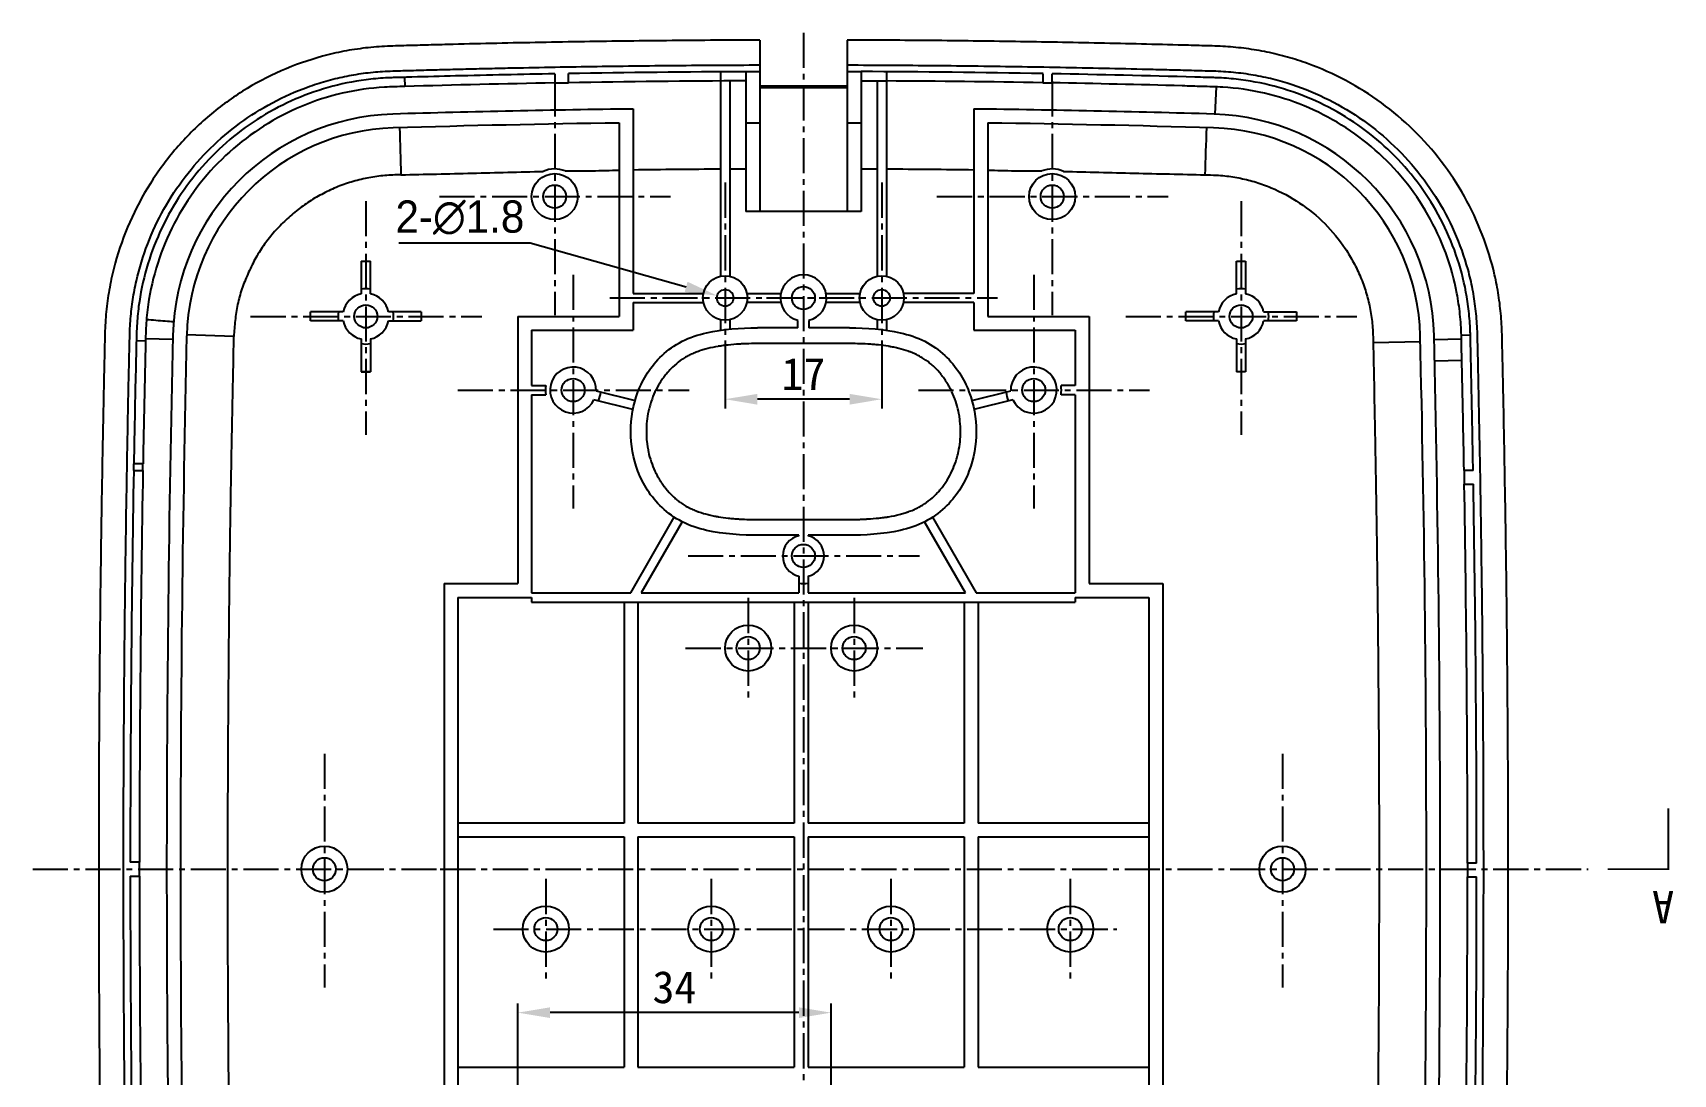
# Model space of a CAD drawing. Header units: millimetres. Extents: x 1791 to 2848, y -3889 to -2778.
# Drawn here: x 1912.8 to 2090.9, y -3008.9 to -2895.8 of the extents above; entities that cross this region are included whole.
import ezdxf

# ---------------------------------------------------------------- set-up
doc = ezdxf.new("R2010")
doc.units = ezdxf.units.MM
doc.linetypes.add('CENTER2', pattern=[28.575, 19.05, -3.175, 3.175, -3.175])
doc.styles.get("Standard").update_dxf_attribs({"font": 'txt.shx'})
doc.styles.add('宋体', font='')
doc.styles.get('宋体').set_extended_font_data('SimSun')
doc.dimstyles.new('1x', dxfattribs={"dimtxt": 3.5, "dimasz": 3.5, "dimexe": 1, "dimexo": 0, "dimgap": 1, "dimtad": 1, "dimtoh": 1, "dimdec": 1, "dimrnd": 0.05, "dimdsep": 46, "dimtxsty": '宋体', "dimcen": 0, "dimclrd": 5, "dimclre": 5, "dimadec": 1, "dimazin": 2, "dimtfac": 1, "dimtdec": 1, "dimtofl": 0, "dimtmove": 0, "dimatfit": 3, "dimfxl": 0, "dimtzin": 0, "dimarcsym": 0})

# ---------------------------------------------------------------- blocks, each defined once
blk = doc.blocks.new('*D58')
at = {"color": 5, "lineweight": -2, "transparency": 16777216}
for p, q in [((2004.97, -2932.21), (2004.97, -2936.61)), ((1987.97, -2933.04), (1987.97, -2936.61)), ((2001.47, -2935.61), (1991.47, -2935.61))]:
    blk.add_line(p, q, dxfattribs=at)
at = {"color": 5, "transparency": 16777216}
for points in [[(1991.47, -2935.03), (1991.47, -2936.2), (1987.97, -2935.61)], [(2001.47, -2935.03), (2001.47, -2936.2), (2004.97, -2935.61)]]:
    blk.add_solid(points, dxfattribs=at)
at = {"layer": 'Defpoints', "color": 0, "transparency": 16777216}
for p in [(2004.97, -2932.21), (1987.97, -2933.04), (1987.97, -2935.61)]:
    blk.add_point(p, dxfattribs=at)
at = {"color": 0, "transparency": 16777216, "insert": (1996.47, -2932.86), "char_height": 3.5, "attachment_point": 5, "style": '宋体'}
blk.add_mtext('17', dxfattribs=at)
blk = doc.blocks.new('*D48')
at = {"color": 5, "lineweight": -2, "transparency": 16777216}
for p, q in [((1965.47, -3019.1), (1965.47, -3001.19)), ((1999.47, -3015.62), (1999.47, -3001.19)), ((1995.97, -3002.19), (1968.97, -3002.19))]:
    blk.add_line(p, q, dxfattribs=at)
at = {"color": 5, "transparency": 16777216}
for points in [[(1968.97, -3001.61), (1968.97, -3002.77), (1965.47, -3002.19)], [(1995.97, -3001.61), (1995.97, -3002.77), (1999.47, -3002.19)]]:
    blk.add_solid(points, dxfattribs=at)
at = {"layer": 'Defpoints', "color": 0, "transparency": 16777216}
for p in [(1965.47, -3002.19), (1999.47, -3015.62), (1965.47, -3019.1)]:
    blk.add_point(p, dxfattribs=at)
at = {"color": 0, "transparency": 16777216, "insert": (1982.47, -2999.44), "char_height": 3.5, "attachment_point": 5, "style": '宋体'}
blk.add_mtext('34', dxfattribs=at)
blk = doc.blocks.new('*D60')
at = {"color": 5, "lineweight": -2, "transparency": 16777216}
for p, q in [((1952.55, -2918.65), (1966.81, -2918.65)), ((1966.81, -2918.65), (1983.74, -2923.42))]:
    blk.add_line(p, q, dxfattribs=at)
at = {"color": 5, "transparency": 16777216}
blk.add_solid([(1983.89, -2922.86), (1983.58, -2923.98), (1987.1, -2924.37)], dxfattribs=at)
at = {"layer": 'Defpoints', "color": 0, "transparency": 16777216}
for p in [(1987.1, -2924.37), (1988.84, -2924.86)]:
    blk.add_point(p, dxfattribs=at)
at = {"color": 0, "transparency": 16777216, "insert": (1959.18, -2915.9), "char_height": 3.5, "attachment_point": 5, "style": '宋体'}
blk.add_mtext('{\\fMS PGothic|b0|i0|c134|p34;2-\\fMS PGothic|b0|i0|c128|p34;∅1.8}', dxfattribs=at)

msp = doc.modelspace()

# ---------------------------------------------------------------- linework, layer by layer
at = {"color": 7, "linetype": 'Continuous'}
for p, q in [((1991.72, -2896.63), (1991.72, -2915.24)), ((2001.22, -2896.63), (2001.22, -2915.24)), ((1969.47, -2900.29), (1969.47, -2901.26)), ((1970.97, -2901.26), (1970.97, -2900.27)), ((1987.47, -2900.07), (1987.47, -2922.26)), ((1991.72, -2900.06), (1990.22, -2900.06)), ((1990.22, -2900.06), (1990.22, -2915.24)), ((2002.72, -2900.06), (2001.22, -2900.06)), ((2002.72, -2900.06), (2002.72, -2915.24)), ((2005.47, -2900.07), (2005.47, -2922.26)), ((2022.47, -2900.28), (2022.47, -2901.26)), ((2023.47, -2901.26), (2023.47, -2900.29)), ((1953.17, -2900.68), (1953.2, -2901.67)), ((1969.47, -2901.26), (1970.97, -2901.26)), ((1988.47, -2901.06), (1988.47, -2922.26)), ((2002.72, -2901.05), (2005.47, -2901.07)), ((2004.47, -2901.06), (2004.47, -2922.26)), ((2022.47, -2901.26), (2023.47, -2901.26)), ((2041.17, -2904.67), (2041.29, -2901.71)), ((1976.47, -2905.63), (1976.47, -2926.62)), ((1977.97, -2904.11), (1977.97, -2924.12)), ((1990.22, -2905.62), (1991.72, -2905.62)), ((2001.22, -2905.62), (2002.72, -2905.62)), ((2014.97, -2904.11), (2014.97, -2924.12)), ((2016.47, -2905.63), (2016.47, -2926.62)), ((1990.22, -2910.63), (1988.47, -2910.64)), ((2004.47, -2910.64), (2002.72, -2910.63)), ((2002.72, -2915.24), (1990.22, -2915.24)), ((1948.47, -2920.62), (1949.47, -2920.62)), ((1948.47, -2920.62), (1948.47, -2924.17)), ((1949.47, -2924.17), (1949.47, -2920.62)), ((2043.47, -2920.62), (2044.47, -2920.62)), ((2043.47, -2924.17), (2043.47, -2920.62)), ((2044.47, -2920.62), (2044.47, -2924.17)), ((1977.97, -2924.12), (1985.61, -2924.12)), ((1977.97, -2925.12), (1985.61, -2925.12)), ((1977.97, -2925.12), (1977.97, -2928.12)), ((1990.33, -2924.12), (1994.02, -2924.12)), ((1994.02, -2925.12), (1990.33, -2925.12)), ((1998.92, -2924.12), (2002.61, -2924.12)), ((2002.61, -2925.12), (1998.92, -2925.12)), ((2014.97, -2924.12), (2007.33, -2924.12)), ((2014.97, -2925.12), (2007.33, -2925.12)), ((2014.97, -2925.12), (2014.97, -2928.12)), ((1946.52, -2926.12), (1942.97, -2926.12)), ((1942.97, -2927.12), (1942.97, -2926.12)), ((1946.52, -2927.12), (1942.97, -2927.12)), ((1954.97, -2926.12), (1951.42, -2926.12)), ((1951.42, -2927.12), (1954.97, -2927.12)), ((1954.97, -2926.12), (1954.97, -2927.12)), ((1965.47, -2926.62), (1976.47, -2926.62)), ((1965.47, -2926.62), (1965.47, -2955.62)), ((1987.47, -2926.98), (1987.47, -2928.12)), ((1988.47, -2926.98), (1988.47, -2928)), ((1995.87, -2927.87), (1995.87, -2927.05)), ((1997.07, -2927.05), (1997.07, -2927.87)), ((2004.47, -2926.98), (2004.47, -2928)), ((2005.47, -2926.98), (2005.47, -2928.12)), ((2016.47, -2926.62), (2027.47, -2926.62)), ((2027.47, -2926.62), (2027.47, -2955.62)), ((2041.52, -2926.12), (2037.97, -2926.12)), ((2037.97, -2927.12), (2037.97, -2926.12)), ((2041.52, -2927.12), (2037.97, -2927.12)), ((2046.42, -2926.12), (2049.97, -2926.12)), ((2049.97, -2927.12), (2046.42, -2927.12)), ((2049.97, -2926.12), (2049.97, -2927.12)), ((1934.64, -2928.8), (1929.52, -2928.64)), ((1966.97, -2928.12), (1977.97, -2928.12)), ((1966.97, -2928.12), (1966.97, -2934.12)), ((1995.87, -2927.87), (1991.47, -2927.87)), ((2001.47, -2927.87), (1997.07, -2927.87)), ((2014.97, -2928.12), (2025.97, -2928.12)), ((2025.97, -2928.12), (2025.97, -2934.12)), ((2067.88, -2928.65), (2068.87, -2928.63)), ((1925.05, -2929.31), (1924.06, -2929.28)), ((1928.01, -2929.14), (1925.06, -2929.07)), ((1948.47, -2929.07), (1948.47, -2932.62)), ((1949.47, -2929.07), (1949.47, -2932.62)), ((2001.22, -2929.57), (1991.72, -2929.57)), ((2043.47, -2929.07), (2043.47, -2932.62)), ((2044.47, -2929.07), (2044.47, -2932.62)), ((2063.44, -2929.37), (2058.31, -2929.49)), ((2064.93, -2929.14), (2067.89, -2929.07)), ((2064.98, -2931.45), (2067.94, -2931.38)), ((1949.47, -2932.62), (1948.47, -2932.62)), ((1948.47, -2932.62), (1949.47, -2932.62)), ((1966.97, -2934.12), (1968.51, -2934.12)), ((2025.97, -2934.12), (2024.43, -2934.12)), ((2044.47, -2932.62), (2043.47, -2932.62)), ((1966.97, -2935.12), (1968.51, -2935.12)), ((1966.97, -2935.12), (1966.97, -2956.62)), ((1977.96, -2936.72), (1973.73, -2935.68)), ((1973.97, -2934.71), (1978.19, -2935.74)), ((2014.75, -2935.74), (2018.97, -2934.71)), ((2019.21, -2935.68), (2014.98, -2936.72)), ((2025.97, -2935.12), (2024.43, -2935.12)), ((2025.97, -2935.12), (2025.97, -2956.62)), ((1924.77, -2942.62), (1923.79, -2942.62)), ((1923.79, -2943.34), (1923.79, -2942.62)), ((1924.77, -2943.34), (1924.77, -2942.62)), ((1923.78, -2943.34), (1924.77, -2943.34)), ((2068.17, -2943.34), (2068.17, -2944.84)), ((2069.16, -2943.34), (2068.17, -2943.34)), ((2068.17, -2944.84), (2069.19, -2944.84)), ((1977.72, -2956.62), (1982.45, -2948.42)), ((2010.49, -2948.42), (2015.22, -2956.62)), ((1983.32, -2948.92), (1978.87, -2956.62)), ((1991.72, -2948.67), (2001.22, -2948.67)), ((2014.07, -2956.62), (2009.62, -2948.92)), ((1995.97, -2950.37), (1991.72, -2950.37)), ((1995.97, -2950.42), (1995.97, -2950.37)), ((2001.22, -2950.37), (1996.97, -2950.37)), ((1996.97, -2950.37), (1996.97, -2950.42)), ((1957.47, -2955.62), (1965.47, -2955.62)), ((1957.47, -2955.62), (1957.47, -3052.62)), ((1995.97, -2954.81), (1995.97, -2956.62)), ((1996.97, -2954.81), (1996.97, -2956.62)), ((2027.47, -2955.62), (2035.47, -2955.62)), ((2035.47, -2955.62), (2035.47, -3052.62)), ((1958.97, -2957.12), (1966.97, -2957.12)), ((1958.97, -2957.12), (1958.97, -3051.12)), ((1966.97, -2956.62), (1977.72, -2956.62)), ((1966.97, -2957.12), (1966.97, -2957.62)), ((1978.87, -2956.62), (1995.97, -2956.62)), ((1996.97, -2956.62), (2014.07, -2956.62)), ((2015.22, -2956.62), (2025.97, -2956.62)), ((2025.97, -2957.12), (2025.97, -2957.62)), ((2025.97, -2957.12), (2033.97, -2957.12)), ((2033.97, -2957.12), (2033.97, -3051.12)), ((1966.97, -2957.62), (2025.97, -2957.62)), ((1977.01, -2957.62), (1977.01, -2981.62)), ((1978.51, -2957.62), (1978.51, -2981.62)), ((1995.47, -2957.62), (1995.47, -2981.62)), ((1996.97, -2957.62), (1996.97, -2981.62)), ((2013.93, -2957.62), (2013.93, -2981.62)), ((2015.43, -2957.62), (2015.43, -2981.62)), ((1977.01, -2981.62), (1958.97, -2981.62)), ((1995.47, -2981.62), (1978.51, -2981.62)), ((2013.93, -2981.62), (1996.97, -2981.62)), ((2033.97, -2981.62), (2015.43, -2981.62)), ((1958.97, -2983.12), (1977.01, -2983.12)), ((1977.01, -2983.12), (1977.01, -3008.12)), ((1978.51, -2983.12), (1995.47, -2983.12)), ((1978.51, -2983.12), (1978.51, -3008.12)), ((1995.47, -2983.12), (1995.47, -3008.12)), ((1996.97, -2983.12), (1996.97, -3008.12)), ((1996.97, -2983.12), (2013.93, -2983.12)), ((2013.93, -2983.12), (2013.93, -3008.12)), ((2015.43, -2983.12), (2015.43, -3008.12)), ((2015.43, -2983.12), (2033.97, -2983.12)), ((1924.4, -2985.87), (1923.4, -2985.87)), ((1924.4, -2987.37), (1924.4, -2985.87)), ((1923.4, -2987.37), (1924.4, -2987.37)), ((2068.55, -2985.95), (2068.55, -2987.45)), ((2069.54, -2985.95), (2068.55, -2985.95)), ((2068.55, -2987.45), (2069.54, -2987.45)), ((1958.97, -3008.12), (1977.01, -3008.12)), ((1978.51, -3008.12), (1995.47, -3008.12)), ((1996.97, -3008.12), (2013.93, -3008.12)), ((2015.43, -3008.12), (2033.97, -3008.12))]:
    msp.add_line(p, q, dxfattribs=at)
at = {"color": 1, "linetype": 'CENTER2', "ltscale": 0.2}
for p, q in [((1996.47, -2895.84), (1996.47, -3079.57)), ((1969.47, -2901.1), (1969.47, -2926.47)), ((2023.47, -2901.1), (2023.47, -2926.47)), ((1987.97, -2912.1), (1987.97, -2933.04)), ((2004.97, -2912.1), (2004.97, -2932.21)), ((1948.97, -2914.1), (1948.97, -2939.47)), ((1956.96, -2913.62), (1982.05, -2913.62)), ((2010.96, -2913.62), (2036.05, -2913.62)), ((2043.97, -2914.1), (2043.97, -2939.47)), ((1971.47, -2922.1), (1971.47, -2947.47)), ((2021.47, -2922.1), (2021.47, -2947.47)), ((1975.46, -2924.62), (2000.55, -2924.62)), ((1992.46, -2924.62), (2017.55, -2924.62)), ((1936.46, -2926.62), (1961.55, -2926.62)), ((2031.46, -2926.62), (2056.55, -2926.62)), ((1958.96, -2934.62), (1984.05, -2934.62)), ((2008.96, -2934.62), (2034.05, -2934.62)), ((1983.96, -2952.62), (2009.05, -2952.62)), ((1990.47, -2957.18), (1990.47, -2968.01)), ((2001.97, -2957.18), (2001.97, -2968.01)), ((1983.68, -2962.62), (2009.42, -2962.62)), ((1944.47, -2974.1), (1944.47, -2999.47)), ((2048.47, -2974.1), (2048.47, -2999.47)), ((1912.82, -2986.62), (1957.05, -2986.62)), ((1957.05, -2986.62), (2081.64, -2986.62)), ((1968.51, -2987.68), (1968.51, -2998.51)), ((1986.47, -2987.68), (1986.47, -2998.51)), ((2005.97, -2987.68), (2005.97, -2998.51)), ((2025.43, -2987.68), (2025.43, -2998.51)), ((1962.82, -2993.12), (2030.48, -2993.12))]:
    msp.add_line(p, q, dxfattribs=at)
at = {"color": 0, "const_width": 0.2}
msp.add_lwpolyline([(2083.75, -2986.62), (2090.34, -2986.62), (2090.34, -2980.03)], dxfattribs=at)
at = {"color": 7, "linetype": 'Continuous'}
for centre, radius in [((1969.47, -2913.62), 2.5), ((2023.47, -2913.62), 2.5), ((1969.47, -2913.62), 1.25), ((2023.47, -2913.62), 1.25), ((1987.97, -2924.62), 2.41), ((1996.47, -2924.62), 1.25), ((2004.97, -2924.62), 2.41), ((1948.97, -2926.62), 1.25), ((1987.97, -2924.62), 0.9), ((2004.97, -2924.62), 0.9), ((2043.97, -2926.62), 1.25), ((1971.47, -2934.62), 1.25), ((2021.47, -2934.62), 1.25), ((1996.47, -2952.62), 1.25), ((1990.47, -2962.62), 2.5), ((2001.97, -2962.62), 2.5), ((1990.47, -2962.62), 1.25), ((2001.97, -2962.62), 1.25), ((1944.47, -2986.62), 2.5), ((2048.47, -2986.62), 2.5), ((1944.47, -2986.62), 1.25), ((2048.47, -2986.62), 1.25), ((1968.51, -2993.12), 2.5), ((1986.47, -2993.12), 2.5), ((2005.97, -2993.12), 2.5), ((2025.43, -2993.12), 2.5), ((1968.51, -2993.12), 1.25), ((1986.47, -2993.12), 1.25), ((2005.97, -2993.12), 1.25), ((2025.43, -2993.12), 1.25)]:
    msp.add_circle(centre, radius, dxfattribs=at)
for centre, radius, start, end in [((1996.43, -4394.38), 1494.33, 90.23821, 90.97634), ((1996.43, -4394.55), 1494.51, 89.00151, 89.75872), ((1996.63, -4405.83), 1504.79, 91.03416, 91.65404), ((1996.63, -4405.83), 1504.79, 90.24405, 90.97706), ((1996.47, -4400.1), 1498.47, 89.8184, 90.1816), ((1996.49, -4457.9), 1556.86, 89.0439, 89.66958), ((1952.64, -2929.27), 24.62, 91.7111, 178.6686), ((1996.47, -4396.62), 1492.62, 90.71016, 91.71108), ((1996.47, -4396.62), 1491.12, 90.76851, 91.71108), ((1996.47, -4396.62), 1492.62, 88.28892, 89.28984), ((1996.47, -4396.62), 1491.12, 88.28892, 89.23149), ((2040.3, -2929.27), 24.62, 1.3314, 88.2889), ((1952.64, -2929.27), 23.12, 91.7111, 178.6686), ((2925.94, -2882.01), 973.6, 181.42021, 181.72169), ((3022.58, -2938.64), 982.91, 178.10527, 178.40389), ((2040.3, -2929.27), 23.12, 1.3314, 88.2889), ((1996.48, -4387.72), 1477.1, 90.34928, 90.7178), ((1996.47, -4387.9), 1477.28, 89.28232, 89.65079), ((1948.97, -2926.62), 3, 80.4059, 99.5941), ((1996.47, -2924.62), 2.5, 283.8865, 256.1135), ((2043.97, -2926.62), 3, 80.4059, 99.5941), ((1948.97, -2926.62), 2.5, 101.537, 168.463), ((1948.97, -2926.62), 2.5, 11.537, 78.463), ((2043.97, -2926.62), 2.5, 101.537, 168.463), ((2043.97, -2926.62), 2.5, 11.537, 78.463), ((1948.97, -2926.62), 3, 170.4059, 189.5941), ((1948.97, -2926.62), 2.5, 191.537, 258.463), ((1948.97, -2926.62), 2.5, 281.537, 348.463), ((1948.97, -2926.62), 3, 350.4059, 9.5941), ((2043.97, -2926.62), 3, 170.4059, 189.5941), ((2043.97, -2926.62), 2.5, 191.537, 258.463), ((2043.97, -2926.62), 2.5, 281.537, 348.463), ((2043.97, -2926.62), 3, 350.4059, 9.5941), ((4419.97, -2986.62), 2492.62, 178.66858, 181.33142), ((4419.97, -2986.62), 2491.12, 178.66858, 181.33142), ((-427.03, -2986.62), 2491.12, 358.66858, 1.33142), ((-427.03, -2986.62), 2492.62, 358.66858, 1.33142), ((4420.6, -2986.62), 2496.2, 178.68437, 178.98997), ((1948.97, -2926.62), 3, 260.4059, 279.5941), ((2043.97, -2926.62), 3, 260.4059, 279.5941), ((1971.47, -2934.62), 2.5, 357.8256, 334.7517), ((2021.47, -2934.62), 2.5, 205.2483, 182.1744), ((1971.47, -2934.62), 3, 170.4059, 189.5941), ((2021.47, -2934.62), 3, 350.4059, 9.5941), ((1971.47, -2934.62), 3, 336.6945, 355.8827), ((2021.47, -2934.62), 3, 184.1173, 203.3055), ((4419.99, -2986.62), 2496.59, 179.00659, 179.98274), ((4420.6, -2986.62), 2496.2, 179.0065, 179.98279), ((-429.1, -2986.6), 2497.65, 0.01489, 0.95808), ((-427.01, -2986.62), 2496.55, 0.01537, 0.95898), ((1996.47, -2952.62), 2.25, 102.8396, 257.1604), ((1996.47, -2952.62), 2.25, 282.8396, 77.1604), ((1996.47, -2952.62), 3, 260.4059, 279.5941), ((4419.97, -2986.62), 2496.57, 180.01726, 180.97546), ((4420.6, -2986.62), 2496.2, 180.01722, 180.97556), ((-429.1, -2986.6), 2497.65, 359.02457, 359.98048), ((-427.03, -2986.62), 2496.57, 359.02454, 359.98086)]:
    msp.add_arc(centre, radius, start, end, dxfattribs=at)
msp.add_ellipse((1996.47, -4620.58), major_axis=(0, 1718.77), ratio=0.933688, start_param=-0.00296, end_param=0.00296, dxfattribs=at)
for points, knots in [([(1991.72, -2896.63), (1988.55, -2896.64), (1983.79, -2896.67), (1977.45, -2896.74), (1972.7, -2896.8), (1967.94, -2896.89), (1963.19, -2896.98), (1959.23, -2897.08), (1956.06, -2897.16), (1954.08, -2897.22), (1952.49, -2897.26), (1951.31, -2897.29), (1950.12, -2897.37), (1948.54, -2897.52), (1946.58, -2897.82), (1943.49, -2898.54), (1939.74, -2899.86), (1935.53, -2902.09), (1931.69, -2904.92), (1928.32, -2908.29), (1925.48, -2912.13), (1923.24, -2916.33), (1921.91, -2920.08), (1921.19, -2923.17), (1920.83, -2925.52), (1920.67, -2927.5), (1920.63, -2929.08), (1920.6, -2930.67), (1920.55, -2932.65), (1920.49, -2935.82), (1920.41, -2939.78), (1920.32, -2944.54), (1920.25, -2949.29), (1920.18, -2954.05), (1920.12, -2958.8), (1920.06, -2965.14), (1920, -2973.07), (1919.97, -2982.58), (1919.97, -2992.09), (1920.01, -3001.6), (1920.08, -3011.11), (1920.18, -3019.04), (1920.27, -3025.38), (1920.35, -3030.13), (1920.42, -3034.09), (1920.48, -3037.26), (1920.53, -3039.64), (1920.58, -3041.62), (1920.61, -3043.21), (1920.64, -3044.39), (1920.67, -3045.58), (1920.75, -3046.77), (1920.88, -3047.95), (1921.11, -3049.52), (1921.5, -3051.46), (1922.36, -3054.52), (1923.85, -3058.2), (1926.27, -3062.31), (1929.28, -3066.01), (1932.8, -3069.22), (1936.76, -3071.88), (1941.07, -3073.93), (1944.87, -3075.08), (1947.99, -3075.65), (1949.96, -3075.87), (1951.35, -3075.94), (1952.14, -3075.96), (1953.33, -3076), (1955.11, -3076.05), (1957.49, -3076.11), (1959.87, -3076.17), (1962.24, -3076.23), (1967, -3076.33), (1974.13, -3076.46), (1983.64, -3076.57), (1993.15, -3076.62), (1999.49, -3076.62), (2002.66, -3076.61)], [0, 0, 0, 0, 0.031257, 0.046885, 0.062514, 0.078142, 0.09377, 0.109399, 0.117213, 0.125027, 0.128934, 0.132842, 0.136748, 0.140655, 0.148468, 0.15628, 0.171894, 0.187508, 0.203122, 0.218736, 0.23435, 0.249964, 0.265579, 0.273391, 0.281203, 0.289016, 0.292923, 0.29683, 0.304644, 0.312458, 0.328087, 0.343715, 0.359344, 0.374972, 0.3906, 0.406229, 0.437486, 0.468743, 0.499999, 0.531256, 0.562513, 0.59377, 0.609398, 0.625027, 0.640655, 0.648469, 0.656284, 0.664098, 0.668005, 0.671912, 0.675819, 0.679726, 0.683633, 0.68754, 0.695352, 0.703165, 0.718779, 0.734393, 0.750007, 0.765621, 0.781235, 0.796849, 0.812463, 0.820275, 0.828088, 0.831995, 0.833948, 0.835902, 0.843716, 0.85153, 0.859344, 0.867159, 0.874973, 0.90623, 0.937486, 0.968743, 1, 1, 1, 1]), ([(2002.66, -3076.61), (2005.7, -3076.59), (2010.27, -3076.56), (2016.35, -3076.49), (2020.91, -3076.42), (2025.47, -3076.34), (2030.03, -3076.25), (2033.83, -3076.15), (2036.87, -3076.07), (2038.77, -3076.02), (2040.29, -3075.98), (2041.43, -3075.95), (2042.57, -3075.89), (2044.09, -3075.76), (2045.97, -3075.49), (2048.94, -3074.84), (2052.56, -3073.64), (2056.65, -3071.6), (2060.41, -3068.99), (2063.77, -3065.88), (2066.64, -3062.33), (2068.99, -3058.4), (2070.45, -3054.88), (2071.32, -3051.96), (2071.81, -3049.73), (2072.14, -3047.48), (2072.28, -3045.58), (2072.31, -3044.06), (2072.34, -3042.92), (2072.36, -3041.78), (2072.4, -3040.26), (2072.44, -3038.36), (2072.48, -3036.08), (2072.53, -3033.8), (2072.58, -3030.76), (2072.65, -3026.95), (2072.74, -3020.87), (2072.83, -3013.27), (2072.91, -3004.15), (2072.96, -2995.02), (2072.98, -2985.9), (2072.96, -2976.77), (2072.9, -2967.65), (2072.82, -2958.53), (2072.72, -2950.92), (2072.62, -2944.84), (2072.54, -2940.28), (2072.47, -2936.48), (2072.41, -2933.44), (2072.36, -2931.54), (2072.33, -2930.02), (2072.3, -2928.88), (2072.28, -2927.74), (2072.17, -2926.22), (2071.95, -2924.33), (2071.37, -2921.34), (2070.25, -2917.7), (2068.31, -2913.56), (2065.79, -2909.74), (2062.76, -2906.32), (2059.27, -2903.36), (2055.39, -2900.93), (2051.91, -2899.38), (2049.01, -2898.45), (2046.79, -2897.91), (2044.54, -2897.53), (2042.27, -2897.31), (2039.99, -2897.25), (2036.95, -2897.16), (2033.15, -2897.07), (2028.59, -2896.96), (2024.03, -2896.87), (2017.95, -2896.77), (2010.34, -2896.67), (2004.26, -2896.64), (2001.22, -2896.63)], [0, 0, 0, 0, 0.031256, 0.046885, 0.062513, 0.078141, 0.093769, 0.109398, 0.117212, 0.125026, 0.128933, 0.13284, 0.136747, 0.140654, 0.148466, 0.156278, 0.171894, 0.187509, 0.203124, 0.218739, 0.234354, 0.249969, 0.265584, 0.273396, 0.281208, 0.289021, 0.296833, 0.30074, 0.304647, 0.308554, 0.312462, 0.320276, 0.32809, 0.335904, 0.343718, 0.359346, 0.374974, 0.406231, 0.437487, 0.468744, 0.5, 0.531257, 0.562513, 0.59377, 0.625026, 0.640654, 0.656282, 0.671911, 0.679725, 0.687539, 0.691446, 0.695353, 0.69926, 0.703167, 0.710979, 0.718792, 0.734407, 0.750022, 0.765637, 0.781252, 0.796867, 0.812482, 0.828097, 0.835909, 0.843722, 0.851534, 0.859347, 0.86716, 0.874974, 0.890603, 0.906231, 0.921859, 0.937487, 0.968744, 1, 1, 1, 1]), ([(1990.47, -3073.91), (1987.43, -3073.89), (1981.36, -3073.85), (1973.77, -3073.75), (1967.69, -3073.64), (1963.14, -3073.55), (1959.34, -3073.46), (1956.3, -3073.38), (1954.41, -3073.33), (1952.89, -3073.28), (1951.78, -3073.25), (1950.7, -3073.21), (1949.31, -3073.09), (1947.58, -3072.85), (1944.86, -3072.27), (1941.54, -3071.19), (1937.79, -3069.34), (1934.33, -3066.97), (1931.24, -3064.13), (1928.59, -3060.89), (1926.43, -3057.3), (1925.08, -3054.08), (1924.27, -3051.41), (1923.81, -3049.38), (1923.5, -3047.31), (1923.36, -3045.55), (1923.33, -3044.11), (1923.31, -3042.99), (1923.28, -3041.85), (1923.25, -3040.33), (1923.21, -3038.43), (1923.16, -3036.15), (1923.12, -3033.87), (1923.06, -3030.83), (1923, -3027.03), (1922.9, -3020.95), (1922.81, -3013.35), (1922.73, -3004.23), (1922.68, -2995.11), (1922.67, -2985.99), (1922.68, -2976.88), (1922.74, -2967.76), (1922.82, -2958.64), (1922.92, -2951.04), (1923.02, -2944.96), (1923.1, -2940.4), (1923.17, -2936.6), (1923.23, -2933.56), (1923.28, -2931.66), (1923.31, -2930.14), (1923.34, -2929.02), (1923.36, -2927.93), (1923.45, -2926.52), (1923.66, -2924.79), (1924.18, -2922.06), (1925.2, -2918.72), (1926.97, -2914.93), (1929.27, -2911.42), (1932.05, -2908.28), (1935.24, -2905.57), (1938.79, -2903.34), (1941.98, -2901.92), (1944.63, -2901.06), (1946.65, -2900.56), (1948.71, -2900.21), (1950.83, -2900), (1953.02, -2899.95), (1955.27, -2899.88), (1957.55, -2899.82), (1959.83, -2899.77), (1962.11, -2899.71), (1966.66, -2899.61), (1973.5, -2899.49), (1982.61, -2899.37), (1988.68, -2899.34), (1991.72, -2899.33)], [0, 0, 0, 0, 0.032129, 0.064252, 0.080314, 0.096378, 0.112445, 0.120479, 0.128513, 0.132532, 0.136485, 0.140255, 0.143959, 0.151315, 0.15866, 0.173369, 0.188094, 0.202818, 0.217543, 0.232268, 0.246992, 0.261713, 0.269066, 0.276411, 0.283769, 0.291172, 0.295024, 0.299037, 0.303058, 0.307078, 0.315117, 0.323156, 0.331194, 0.339232, 0.35531, 0.371389, 0.403543, 0.435695, 0.467847, 0.499997, 0.532148, 0.564299, 0.596452, 0.628606, 0.644684, 0.660762, 0.676839, 0.684878, 0.692918, 0.696938, 0.700947, 0.704777, 0.708484, 0.715857, 0.723205, 0.737902, 0.752626, 0.767351, 0.782075, 0.7968, 0.811524, 0.826249, 0.833609, 0.840956, 0.848304, 0.855693, 0.863444, 0.871479, 0.879513, 0.887548, 0.895582, 0.903616, 0.935747, 0.967875, 1, 1, 1, 1]), ([(1969.47, -2900.29), (1965.88, -2900.36), (1960.72, -2900.47), (1955.15, -2900.62), (1953, -2900.68), (1952.2, -2900.7), (1951.09, -2900.73), (1948.81, -2900.9), (1945.35, -2901.54), (1941.34, -2902.92), (1937.58, -2904.87), (1934.15, -2907.35), (1931.12, -2910.32), (1928.56, -2913.69), (1926.53, -2917.41), (1925.07, -2921.39), (1924.35, -2924.83), (1924.14, -2927.12), (1924.09, -2928.18), (1924.07, -2928.73), (1924.06, -2929.31), (1924.05, -2929.81), (1923.97, -2933.16), (1923.88, -2937.39), (1923.81, -2941.53), (1923.79, -2942.62)], [0, 0, 0, 0, 0.134391, 0.193316, 0.208048, 0.215413, 0.222779, 0.252242, 0.311168, 0.370093, 0.429019, 0.487944, 0.54687, 0.605796, 0.664721, 0.723647, 0.782572, 0.812035, 0.819401, 0.826767, 0.834132, 0.841498, 0.845181, 0.959349, 1, 1, 1, 1]), ([(2001.22, -2899.33), (2004.38, -2899.34), (2009.13, -2899.37), (2015.45, -2899.44), (2020.2, -2899.51), (2024.94, -2899.59), (2029.68, -2899.69), (2033.63, -2899.78), (2036.4, -2899.85), (2037.98, -2899.89), (2039.17, -2899.93), (2040.34, -2899.96), (2041.49, -2899.99), (2042.6, -2900.06), (2044.05, -2900.2), (2045.84, -2900.47), (2048.66, -2901.12), (2052.09, -2902.33), (2055.95, -2904.37), (2059.46, -2906.96), (2062.55, -2910.04), (2065.15, -2913.54), (2067.21, -2917.39), (2068.43, -2920.82), (2069.09, -2923.64), (2069.42, -2925.79), (2069.57, -2927.61), (2069.61, -2929.12), (2069.64, -2930.68), (2069.69, -2932.66), (2069.75, -2935.82), (2069.83, -2939.78), (2069.92, -2944.53), (2069.99, -2949.27), (2070.06, -2954.02), (2070.12, -2958.77), (2070.18, -2965.1), (2070.24, -2973.01), (2070.27, -2982.5), (2070.27, -2992), (2070.23, -3001.49), (2070.16, -3010.98), (2070.07, -3018.9), (2069.97, -3025.23), (2069.9, -3029.97), (2069.82, -3033.93), (2069.76, -3037.09), (2069.71, -3039.47), (2069.67, -3041.44), (2069.63, -3043.03), (2069.61, -3044.19), (2069.58, -3045.33), (2069.48, -3046.79), (2069.26, -3048.6), (2068.84, -3050.73), (2068.07, -3053.52), (2066.72, -3056.9), (2064.51, -3060.66), (2061.78, -3064.06), (2058.57, -3067.02), (2054.95, -3069.46), (2051.02, -3071.35), (2047.55, -3072.42), (2044.7, -3072.96), (2042.89, -3073.17), (2041.42, -3073.25), (2039.87, -3073.29), (2037.91, -3073.35), (2035.54, -3073.41), (2033.16, -3073.47), (2030.79, -3073.53), (2026.05, -3073.63), (2018.94, -3073.76), (2009.45, -3073.87), (1999.96, -3073.92), (1993.64, -3073.92), (1990.47, -3073.91)], [0, 0, 0, 0, 0.032093, 0.048141, 0.064189, 0.080237, 0.096285, 0.112333, 0.120356, 0.124368, 0.128379, 0.132397, 0.136283, 0.140022, 0.14371, 0.151053, 0.158391, 0.173089, 0.187796, 0.202503, 0.21721, 0.231918, 0.246625, 0.261318, 0.268655, 0.276003, 0.283394, 0.287235, 0.291243, 0.299275, 0.307306, 0.323365, 0.339425, 0.355485, 0.371545, 0.387604, 0.403663, 0.43578, 0.467895, 0.50001, 0.532125, 0.564242, 0.59636, 0.61242, 0.628481, 0.64454, 0.65257, 0.6606, 0.668631, 0.672647, 0.676653, 0.680479, 0.684181, 0.691543, 0.698882, 0.706223, 0.720924, 0.735632, 0.750339, 0.765046, 0.779753, 0.794461, 0.809148, 0.816485, 0.823849, 0.827593, 0.831494, 0.839523, 0.847548, 0.855573, 0.863598, 0.871621, 0.903711, 0.935799, 0.967896, 1, 1, 1, 1]), ([(2069.16, -2943.34), (2069.14, -2942.01), (2069.06, -2937.63), (2068.97, -2933.16), (2068.89, -2929.81), (2068.88, -2929.31), (2068.87, -2928.73), (2068.85, -2928.18), (2068.8, -2927.12), (2068.59, -2924.83), (2067.88, -2921.39), (2066.41, -2917.41), (2064.38, -2913.69), (2061.82, -2910.32), (2058.79, -2907.35), (2055.36, -2904.87), (2051.6, -2902.92), (2047.59, -2901.54), (2044.13, -2900.9), (2041.85, -2900.73), (2040.74, -2900.7), (2039.95, -2900.68), (2034.2, -2900.52), (2028.64, -2900.39), (2023.47, -2900.29)], [0, 0, 0, 0, 0.049177, 0.162309, 0.165959, 0.173258, 0.180557, 0.187855, 0.195154, 0.22435, 0.28274, 0.341131, 0.399522, 0.457913, 0.516303, 0.574694, 0.633085, 0.691476, 0.749866, 0.779062, 0.786361, 0.793659, 0.808257, 1, 1, 1, 1]), ([(1953.2, -2901.67), (1952.47, -2901.69), (1950.26, -2901.72), (1944.81, -2902.49), (1937.6, -2905.53), (1930.58, -2911.84), (1926.82, -2918.72), (1925.49, -2924.02), (1925.11, -2927.04), (1925.07, -2928.59), (1925.05, -2929.31)], [0, 0, 0, 0, 0.052385, 0.157684, 0.368283, 0.578882, 0.78948, 0.89478, 0.947429, 1, 1, 1, 1]), ([(2067.88, -2928.65), (2067.86, -2927.92), (2067.76, -2926.36), (2067.32, -2923.38), (2065.9, -2918.21), (2062.06, -2911.51), (2056.33, -2906.45), (2050.84, -2903.65), (2046.55, -2902.27), (2042.71, -2901.73), (2039.75, -2901.67), (2033.62, -2901.48), (2028.18, -2901.36), (2023.47, -2901.27)], [0, 0, 0, 0, 0.037639, 0.075403, 0.15093, 0.301985, 0.45304, 0.528567, 0.604094, 0.679622, 0.717386, 0.755149, 1, 1, 1, 1]), ([(1952.78, -2911.26), (1954.07, -2911.22), (1956.65, -2911.17), (1960.51, -2911.08), (1964.37, -2910.98), (1966.94, -2910.91), (1968.23, -2910.89)], [0, 0, 0, 0, 0.249999, 0.5, 0.750001, 1, 1, 1, 1]), ([(1970.61, -2910.84), (1970.24, -2910.69), (1969.42, -2910.54), (1968.6, -2910.72), (1968.23, -2910.89)], [0, 0, 0, 0, 0.500001, 1, 1, 1, 1]), ([(1970.61, -2910.84), (1971.1, -2910.83), (1972.08, -2910.83), (1973.54, -2910.82), (1975.01, -2910.79), (1975.98, -2910.76), (1976.47, -2910.75)], [0, 0, 0, 0, 0.249997, 0.5, 0.750003, 1, 1, 1, 1]), ([(2016.47, -2910.75), (2016.96, -2910.76), (2017.94, -2910.79), (2019.4, -2910.82), (2020.87, -2910.83), (2021.84, -2910.83), (2022.33, -2910.84)], [0, 0, 0, 0, 0.249997, 0.5, 0.750003, 1, 1, 1, 1]), ([(2024.71, -2910.89), (2024.34, -2910.72), (2023.53, -2910.54), (2022.71, -2910.69), (2022.33, -2910.84)], [0, 0, 0, 0, 0.499998, 1, 1, 1, 1]), ([(2024.71, -2910.89), (2025.99, -2910.91), (2028.55, -2910.98), (2032.38, -2911.08), (2036.22, -2911.16), (2038.78, -2911.22), (2040.05, -2911.26)], [0, 0, 0, 0, 0.249999, 0.5, 0.750001, 1, 1, 1, 1]), ([(1952.78, -2911.26), (1952.49, -2911.26), (1951.91, -2911.28), (1951.04, -2911.33), (1950.17, -2911.42), (1949.31, -2911.56), (1948.45, -2911.75), (1947.32, -2912.04), (1945.94, -2912.51), (1944.36, -2913.25), (1942.84, -2914.12), (1941.42, -2915.15), (1940.11, -2916.3), (1938.9, -2917.57), (1938.01, -2918.73), (1937.37, -2919.69), (1936.78, -2920.7), (1936.27, -2921.75), (1935.82, -2922.83), (1935.51, -2923.64), (1935.25, -2924.48), (1934.98, -2925.61), (1934.77, -2927.05), (1934.67, -2928.22), (1934.64, -2928.8)], [0, 0, 0, 0, 0.031249, 0.062498, 0.093748, 0.124997, 0.156249, 0.1875, 0.249986, 0.312484, 0.374973, 0.437475, 0.499978, 0.562468, 0.624978, 0.656235, 0.687484, 0.749984, 0.781238, 0.8125, 0.843749, 0.875009, 0.937502, 1, 1, 1, 1]), ([(2040.05, -2911.26), (2040.46, -2911.27), (2041.19, -2911.28), (2042.48, -2911.38), (2043.93, -2911.6), (2045.61, -2912.03), (2047.8, -2912.83), (2050.39, -2914.22), (2053.13, -2916.46), (2055, -2918.74), (2056.21, -2920.76), (2056.96, -2922.34), (2057.55, -2923.98), (2057.99, -2925.67), (2058.19, -2927.11), (2058.29, -2928.39), (2058.31, -2929.09), (2058.31, -2929.49)], [0, 0, 0, 0, 0.042889, 0.075417, 0.135668, 0.195626, 0.25616, 0.378499, 0.500937, 0.623167, 0.684364, 0.745595, 0.806403, 0.865997, 0.927042, 0.958312, 1, 1, 1, 1]), ([(1928.1, -2927.22), (1927.8, -2927.2), (1926.82, -2927.12), (1925.84, -2927.04), (1925.15, -2926.99)], [0, 0, 0, 0, 0.303092, 1, 1, 1, 1]), ([(1934.61, -3042.98), (1934.58, -3041.79), (1934.54, -3039.41), (1934.45, -3034.66), (1934.35, -3028.71), (1934.23, -3021.57), (1934.11, -3012.06), (1934.01, -3000.16), (1933.98, -2985.89), (1934.02, -2973.99), (1934.09, -2964.48), (1934.16, -2957.34), (1934.25, -2950.21), (1934.35, -2944.26), (1934.44, -2939.5), (1934.5, -2936.53), (1934.54, -2934.15), (1934.59, -2932.37), (1934.61, -2930.88), (1934.63, -2929.69), (1934.64, -2929.09), (1934.64, -2928.8)], [0, 0, 0, 0, 0.03125, 0.0625, 0.125, 0.1875, 0.25, 0.375, 0.5, 0.625, 0.6875, 0.75, 0.8125, 0.875, 0.90625, 0.9375, 0.953125, 0.96875, 0.984375, 0.992187, 1, 1, 1, 1]), ([(1977.72, -2939.12), (1977.72, -2937.68), (1978.22, -2934.77), (1980.28, -2931.36), (1983.22, -2929.2), (1986.76, -2928.04), (1989.62, -2927.88), (1991.47, -2927.87)], [0, 0, 0, 0, 0.252723, 0.505446, 0.631808, 0.758169, 1, 1, 1, 1]), ([(2001.47, -2927.87), (2003.32, -2927.88), (2006.18, -2928.04), (2009.72, -2929.2), (2012.66, -2931.36), (2014.73, -2934.77), (2015.22, -2937.68), (2015.22, -2939.12)], [0, 0, 0, 0, 0.241831, 0.368192, 0.494554, 0.747277, 1, 1, 1, 1]), ([(2068.17, -2943.34), (2068.14, -2941.35), (2068.08, -2937.92), (2067.97, -2933.02), (2067.91, -2930.14), (2067.88, -2928.66), (2067.88, -2928.65)], [0, 0, 0, 0, 0.405042, 0.702269, 0.999496, 1, 1, 1, 1]), ([(1987.24, -2929.87), (1987.23, -2929.87), (1986.83, -2929.94), (1986.26, -2930.06), (1985.64, -2930.23), (1985.35, -2930.32), (1985.21, -2930.36), (1985.14, -2930.39), (1985.11, -2930.4), (1985.09, -2930.41), (1984.92, -2930.47), (1984.62, -2930.58), (1984.33, -2930.71), (1984.19, -2930.78), (1984.11, -2930.82), (1983.91, -2930.92), (1983.64, -2931.07), (1983.37, -2931.24), (1983.24, -2931.33), (1983.16, -2931.38), (1982.82, -2931.63), (1982.4, -2931.98), (1981.94, -2932.45), (1981.72, -2932.69), (1981.62, -2932.82), (1981.56, -2932.89), (1981.53, -2932.92), (1981.4, -2933.09), (1981.24, -2933.31), (1981.03, -2933.62), (1980.72, -2934.09), (1980.33, -2934.81), (1979.99, -2935.67), (1979.8, -2936.29), (1979.72, -2936.6), (1979.68, -2936.76), (1979.66, -2936.85), (1979.49, -2937.63), (1979.42, -2938.36), (1979.42, -2939.12)], [0, 0, 0, 0, 0.000384, 0.083685, 0.125336, 0.146161, 0.156574, 0.16178, 0.164383, 0.165685, 0.166986, 0.208637, 0.229462, 0.239875, 0.245081, 0.250288, 0.291938, 0.312764, 0.323176, 0.328383, 0.333589, 0.41689, 0.458541, 0.479366, 0.489779, 0.494985, 0.497588, 0.500191, 0.541842, 0.562667, 0.583493, 0.666794, 0.750095, 0.791746, 0.812571, 0.822983, 0.82819, 0.833396, 1, 1, 1, 1]), ([(1991.72, -2929.57), (1991.31, -2929.57), (1990.72, -2929.58), (1990.08, -2929.6), (1989.77, -2929.61), (1989.62, -2929.62), (1989.54, -2929.63), (1989.5, -2929.63), (1989.48, -2929.63), (1989.13, -2929.65), (1988.46, -2929.71), (1987.84, -2929.78), (1987.53, -2929.83), (1987.38, -2929.85), (1987.3, -2929.86), (1987.27, -2929.87), (1987.25, -2929.87), (1987.24, -2929.87), (1987.24, -2929.87), (1987.24, -2929.87)], [0, 0, 0, 0, 0.250344, 0.375516, 0.438102, 0.469396, 0.485042, 0.492865, 0.496777, 0.500689, 0.751033, 0.876205, 0.938791, 0.970084, 0.985731, 0.993554, 0.997465, 0.9998, 1, 1, 1, 1]), ([(2005.69, -2929.87), (2005.69, -2929.87), (2005.35, -2929.81), (2004.82, -2929.74), (2004.16, -2929.68), (2003.82, -2929.65), (2003.64, -2929.64), (2003.55, -2929.64), (2003.51, -2929.63), (2003.48, -2929.63), (2002.66, -2929.58), (2002.04, -2929.57), (2001.22, -2929.57)], [0, 0, 0, 0, 0.001552, 0.251162, 0.375968, 0.43837, 0.469572, 0.485172, 0.492973, 0.496873, 0.500773, 1, 1, 1, 1]), ([(2013.52, -2939.12), (2013.52, -2938.74), (2013.49, -2938.18), (2013.41, -2937.54), (2013.36, -2937.22), (2013.32, -2937.07), (2013.31, -2936.98), (2013.15, -2936.22), (2012.84, -2935.29), (2012.38, -2934.39), (2012.22, -2934.11), (2012.13, -2933.95), (2011.98, -2933.71), (2011.8, -2933.44), (2011.6, -2933.18), (2011.51, -2933.05), (2011.45, -2932.98), (2011.19, -2932.65), (2010.79, -2932.21), (2010.31, -2931.79), (2010.06, -2931.59), (2009.94, -2931.5), (2009.86, -2931.44), (2009.68, -2931.31), (2009.42, -2931.15), (2009.15, -2930.98), (2009.01, -2930.91), (2008.92, -2930.87), (2008.72, -2930.76), (2008.46, -2930.64), (2008.16, -2930.52), (2008.01, -2930.46), (2007.93, -2930.43), (2007.89, -2930.42), (2007.86, -2930.41), (2007.49, -2930.28), (2007.03, -2930.15), (2006.37, -2929.99), (2006.03, -2929.93), (2005.86, -2929.9), (2005.77, -2929.88), (2005.73, -2929.88), (2005.7, -2929.87), (2005.69, -2929.87), (2005.69, -2929.87), (2005.69, -2929.87)], [0, 0, 0, 0, 0.083371, 0.125055, 0.145897, 0.156319, 0.161529, 0.16674, 0.333478, 0.375162, 0.396005, 0.406426, 0.416847, 0.458531, 0.479374, 0.489795, 0.495005, 0.500216, 0.583585, 0.62527, 0.646112, 0.656533, 0.661744, 0.666954, 0.708639, 0.729481, 0.739902, 0.745113, 0.750323, 0.792008, 0.81285, 0.823271, 0.828482, 0.831087, 0.83239, 0.833692, 0.917061, 0.958746, 0.979588, 0.990009, 0.99522, 0.997825, 0.999128, 0.999765, 1, 1, 1, 1]), ([(2058.31, -2929.49), (2058.33, -2930.09), (2058.34, -2931.3), (2058.38, -2932.8), (2058.41, -2934), (2058.42, -2934.91), (2058.43, -2935.81), (2058.47, -2937.62), (2058.5, -2939.42), (2058.54, -2941.23), (2058.55, -2942.43), (2058.6, -2944.54), (2058.64, -2947.55), (2058.72, -2952.36), (2058.82, -2960.79), (2058.93, -2972.83), (2058.96, -2984.87), (2058.94, -2994.5), (2058.91, -3001.72), (2058.85, -3008.94), (2058.79, -3014.96), (2058.73, -3019.78), (2058.68, -3023.39), (2058.62, -3027), (2058.56, -3030.61), (2058.51, -3033.62), (2058.46, -3036.03), (2058.42, -3037.84), (2058.39, -3039.64), (2058.35, -3041.15), (2058.33, -3042.35), (2058.31, -3043.25), (2058.29, -3044.15), (2058.29, -3044.76), (2058.27, -3045.06)], [0, 0, 0, 0, 0.015625, 0.03125, 0.039063, 0.046875, 0.054688, 0.0625, 0.09375, 0.101563, 0.109375, 0.125, 0.15625, 0.1875, 0.25, 0.375, 0.5, 0.5625, 0.625, 0.6875, 0.75, 0.78125, 0.8125, 0.84375, 0.875, 0.90625, 0.921875, 0.9375, 0.953125, 0.96875, 0.976563, 0.984375, 0.992187, 1, 1, 1, 1]), ([(1991.72, -2950.37), (1989.79, -2950.37), (1986.84, -2950.22), (1983.22, -2949.04), (1980.28, -2946.88), (1978.22, -2943.47), (1977.72, -2940.55), (1977.72, -2939.12)], [0, 0, 0, 0, 0.25, 0.375, 0.5, 0.75, 1, 1, 1, 1]), ([(1979.42, -2939.12), (1979.42, -2939.5), (1979.45, -2940.06), (1979.53, -2940.7), (1979.59, -2941.01), (1979.62, -2941.17), (1979.63, -2941.26), (1979.79, -2942.02), (1980.1, -2942.94), (1980.56, -2943.85), (1980.72, -2944.13), (1980.82, -2944.29), (1980.96, -2944.52), (1981.15, -2944.8), (1981.34, -2945.06), (1981.43, -2945.19), (1981.49, -2945.26), (1981.75, -2945.58), (1982.16, -2946.03), (1982.63, -2946.45), (1982.88, -2946.64), (1983.01, -2946.74), (1983.08, -2946.79), (1983.26, -2946.92), (1983.52, -2947.09), (1983.79, -2947.25), (1983.94, -2947.33), (1984.02, -2947.37), (1984.22, -2947.48), (1984.48, -2947.59), (1984.78, -2947.72), (1984.94, -2947.78), (1985.01, -2947.8), (1985.05, -2947.82), (1985.08, -2947.83), (1985.45, -2947.96), (1985.91, -2948.09), (1986.57, -2948.24), (1986.91, -2948.31), (1987.08, -2948.34), (1987.17, -2948.35), (1987.21, -2948.36), (1987.24, -2948.36), (1987.25, -2948.37), (1987.25, -2948.37), (1987.25, -2948.37)], [0, 0, 0, 0, 0.083371, 0.125055, 0.145897, 0.156318, 0.161529, 0.16674, 0.333478, 0.375162, 0.396005, 0.406426, 0.416847, 0.458531, 0.479374, 0.489795, 0.495005, 0.500216, 0.583585, 0.62527, 0.646112, 0.656533, 0.661743, 0.666954, 0.708639, 0.729481, 0.739902, 0.745113, 0.750323, 0.792008, 0.81285, 0.823271, 0.828482, 0.831087, 0.83239, 0.833692, 0.917061, 0.958746, 0.979588, 0.990009, 0.99522, 0.997825, 0.999128, 0.999764, 1, 1, 1, 1]), ([(2015.22, -2939.12), (2015.22, -2940.55), (2014.73, -2943.47), (2012.66, -2946.88), (2009.72, -2949.04), (2006.1, -2950.22), (2003.15, -2950.37), (2001.22, -2950.37)], [0, 0, 0, 0, 0.25, 0.5, 0.625, 0.75, 1, 1, 1, 1]), ([(2005.71, -2948.36), (2005.71, -2948.36), (2006.11, -2948.3), (2006.69, -2948.18), (2007.3, -2948.01), (2007.59, -2947.92), (2007.73, -2947.87), (2007.8, -2947.85), (2007.84, -2947.84), (2007.86, -2947.83), (2008.02, -2947.77), (2008.33, -2947.65), (2008.61, -2947.53), (2008.75, -2947.46), (2008.83, -2947.42), (2009.03, -2947.32), (2009.3, -2947.17), (2009.57, -2947), (2009.7, -2946.91), (2009.78, -2946.85), (2010.12, -2946.61), (2010.54, -2946.26), (2011, -2945.79), (2011.22, -2945.54), (2011.32, -2945.42), (2011.38, -2945.35), (2011.41, -2945.31), (2011.54, -2945.15), (2011.71, -2944.93), (2011.92, -2944.62), (2012.22, -2944.15), (2012.61, -2943.42), (2012.95, -2942.57), (2013.14, -2941.95), (2013.22, -2941.64), (2013.26, -2941.48), (2013.28, -2941.38), (2013.45, -2940.61), (2013.52, -2939.87), (2013.52, -2939.12)], [0, 0, 0, 0, 0.000385, 0.083686, 0.125336, 0.146162, 0.156574, 0.161781, 0.164384, 0.165685, 0.166987, 0.208637, 0.229463, 0.239875, 0.245082, 0.250288, 0.291939, 0.312764, 0.323177, 0.328383, 0.333589, 0.41689, 0.458541, 0.479366, 0.489779, 0.494985, 0.497588, 0.500192, 0.541842, 0.562667, 0.583493, 0.666794, 0.750095, 0.791746, 0.812571, 0.822984, 0.82819, 0.833396, 1, 1, 1, 1]), ([(1987.25, -2948.37), (1987.25, -2948.37), (1987.59, -2948.42), (1988.12, -2948.49), (1988.78, -2948.56), (1989.13, -2948.58), (1989.3, -2948.6), (1989.39, -2948.6), (1989.43, -2948.6), (1989.46, -2948.61), (1990.28, -2948.66), (1990.91, -2948.67), (1991.72, -2948.67)], [0, 0, 0, 0, 0.001551, 0.251162, 0.375967, 0.43837, 0.469571, 0.485172, 0.492972, 0.496872, 0.500773, 1, 1, 1, 1]), ([(2001.22, -2948.67), (2001.63, -2948.67), (2002.22, -2948.66), (2002.86, -2948.64), (2003.17, -2948.62), (2003.33, -2948.61), (2003.4, -2948.61), (2003.44, -2948.61), (2003.46, -2948.61), (2003.81, -2948.59), (2004.49, -2948.53), (2005.1, -2948.45), (2005.41, -2948.41), (2005.56, -2948.39), (2005.64, -2948.37), (2005.67, -2948.37), (2005.69, -2948.37), (2005.7, -2948.36), (2005.71, -2948.36), (2005.71, -2948.36)], [0, 0, 0, 0, 0.250345, 0.375517, 0.438103, 0.469396, 0.485043, 0.492866, 0.496778, 0.500689, 0.751034, 0.876206, 0.938793, 0.970086, 0.985732, 0.993555, 0.997467, 0.999802, 1, 1, 1, 1])]:
    msp.add_open_spline(points, degree=3, knots=knots, dxfattribs=at)

# ---------------------------------------------------------------- texts
at = {"color": 2, "linetype": 'Continuous', "insert": (2088.59, -2992.5), "char_height": 3.5, "width": 93.7125, "attachment_point": 3, "rotation": 180, "line_spacing_factor": 0.9}
msp.add_mtext('{\\fSimSun|b0|i0|c134|p2;A}', dxfattribs=at)

# ---------------------------------------------------------------- dimensions: what is measured, and where the dimension line sits
at = {"color": 0}
dim = msp.add_diameter_dim_2p(p1=(1988.84, -2924.86), p2=(1987.1, -2924.37), text='{\\fMS PGothic|b0|i0|c134|p34;2-\\fMS PGothic|b0|i0|c128|p34;<>}', dimstyle='1x', dxfattribs=at)
dim.commit()
dim.dimension.update_dxf_attribs({"geometry": '*D60', "text_midpoint": (1959.18, -2918.65), "dimtype": 163})
for base, p1, p2, picture, middle in [((1987.97, -2935.61), (2004.97, -2932.21), (1987.97, -2933.04), '*D58', (1996.47, -2935.61)), ((1965.47, -3002.19), (1999.47, -3015.62), (1965.47, -3019.1), '*D48', (1982.47, -3002.19))]:
    dim = msp.add_linear_dim(base=base, p1=p1, p2=p2, angle=180, dimstyle='1x', dxfattribs=at)
    dim.commit()
    dim.dimension.update_dxf_attribs({"geometry": picture, "text_midpoint": middle, "dimtype": 160})

doc.saveas('drawing.dxf')
